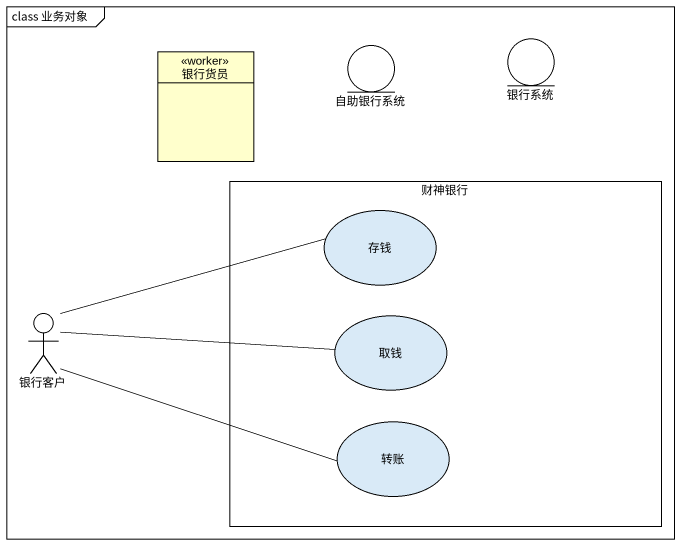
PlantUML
@startuml
mainframe class 业务对象
allowmixing
hide circle
hide empty members
class 银行货员 <<worker>>
entity 自助银行系统
entity 银行系统
rectangle 财神银行 {
  usecase 存钱
  usecase 取钱
  usecase 转账
}
actor 银行客户
银行客户 -right- 存钱
银行客户 -right- 取钱
银行客户 -right- 转账
@enduml
